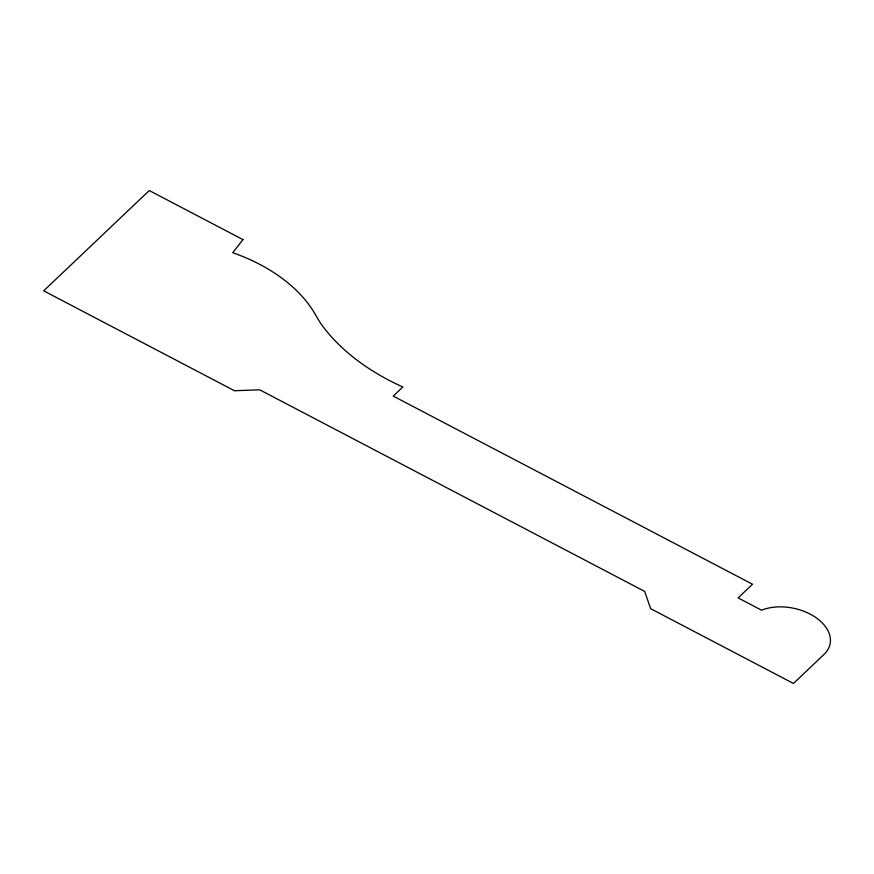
<?xml version="1.0" encoding="UTF-8"?>
<svg xmlns="http://www.w3.org/2000/svg" width="874" height="874" viewBox="0 0 874 874"><rect width="100%" height="100%" fill="white"/><g stroke="black" fill="none" stroke-linecap="round" stroke-linejoin="round"><path stroke-width="1.31" d="M242.983 239.618L232.713 252.706A138.966 89.137 11.7 0 1 314.039 312.335L319.84 322.135A186.73 119.782 11.7 0 0 402.859 386.985L393.256 396.108L752.514 584.225L738.115 597.903L761.549 610.172L765.023 608.959A43.088 27.64 11.7 0 1 817.398 618.672A43.088 27.64 11.7 0 1 824.641 653.818L793.45 683.457L650.671 608.686L644.651 591.392L259.687 389.804L234.472 390.744L43.7 290.845L149.268 190.543L242.983 239.618"/></g></svg>
